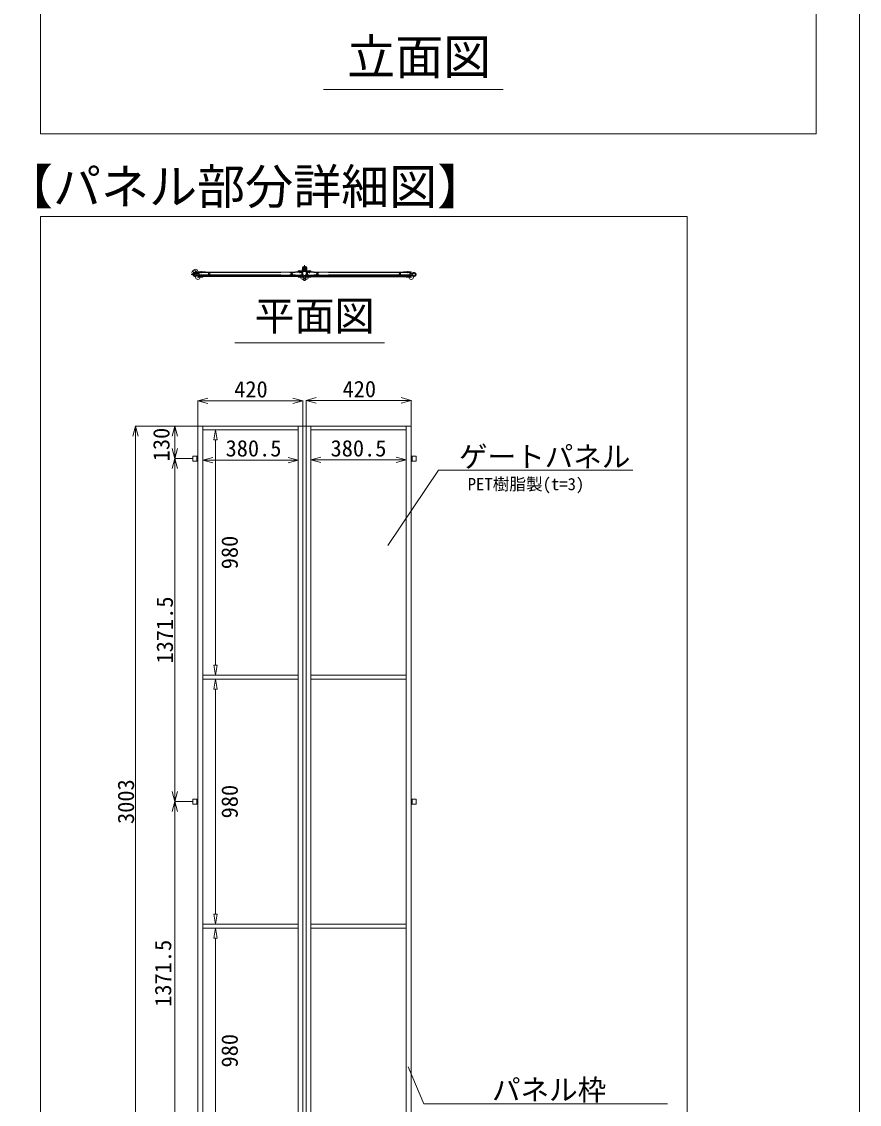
# Model space of a CAD drawing. Units: millimetres, scale not verified. Extents: x -12406 to 12406, y -8553 to 8553.
# Drawn here: x 7783 to 12406, y -5227 to 747 of the extents above; entities that cross this region are included whole.
import ezdxf
from ezdxf.enums import TextEntityAlignment as Align

# ---------------------------------------------------------------- set-up
doc = ezdxf.new("R2010")
doc.units = ezdxf.units.MM
doc.header["$LTSCALE"] = 50
doc.header["$PDMODE"] = 32
doc.header["$PDSIZE"] = 25
doc.linetypes.add('DOUBLE_CHAIN2', pattern=[12.8, 9, -1, 0.6, -0.6, 0.6, -1])
doc.layers.add('0-D_図面枠', color=7, linetype='Continuous', lineweight=9)
doc.styles.add('ＭＳ ゴシック', font='')
doc.styles.get('ＭＳ ゴシック').set_extended_font_data('MS Gothic')

msp = doc.modelspace()

# ---------------------------------------------------------------- linework, layer by layer
at = {"layer": '0-D_図面枠'}
for p, q in [((9448.69, 373.31), (10441.21, 373.31)), ((8740.07, -648.57), (8719.26, -648.57)), ((8755.25, -644.43), (8752.81, -644.43)), ((8755.25, -652.71), (8752.81, -652.71)), ((8755.94, -642.98), (8755.94, -634.35)), ((8755.94, -654.02), (8757.32, -654.02)), ((8755.94, -662.64), (8755.94, -654.02)), ((8756.63, -633.66), (8796.65, -633.66)), ((8757.32, -635.74), (8761.46, -635.72)), ((8757.32, -661.26), (8757.32, -654.02)), ((8758.01, -636.15), (8761.46, -636.14)), ((8758.01, -641.67), (8758.01, -636.15)), ((8761.46, -661.26), (8761.46, -635.74)), ((8761.46, -660.99), (8761.46, -636.14)), ((8762.84, -635.74), (9328.64, -635.72)), ((8762.84, -635.74), (8797.34, -635.73)), ((8762.84, -652.71), (8762.84, -635.74)), ((8762.84, -652.71), (9328.65, -652.69)), ((8762.84, -652.71), (8804.24, -652.71)), ((8762.84, -660.99), (8762.84, -655.46)), ((8763.53, -654.77), (8786.3, -654.77)), ((8773.88, -629.87), (8773.88, -640.91)), ((8786.99, -654.09), (8786.3, -654.77)), ((8786.99, -654.09), (8799.41, -654.09)), ((8797.34, -635.73), (8797.34, -634.35)), ((8804.24, -654.77), (8804.24, -652.71)), ((9287.25, -654.76), (9287.25, -652.69)), ((9328.65, -652.69), (9287.25, -652.69)), ((9304.5, -654.07), (9292.08, -654.07)), ((9294.14, -635.72), (9294.14, -634.34)), ((9328.64, -635.72), (9294.14, -635.72)), ((9334.85, -633.64), (9294.83, -633.64)), ((9304.5, -654.07), (9305.18, -654.76)), ((9327.95, -654.76), (9305.18, -654.76)), ((9309.82, -628.15), (9336.77, -628.15)), ((9309.82, -628.15), (9309.83, -633.68)), ((9309.83, -633.68), (9331.91, -633.68)), ((9317.6, -629.85), (9317.6, -640.89)), ((9325.01, -628.15), (9325.01, -630.91)), ((9328.65, -652.69), (9328.64, -635.72)), ((9328.65, -660.97), (9328.65, -655.45)), ((9330.03, -661.25), (9330.02, -635.72)), ((9330.03, -659.51), (9330.03, -637.43)), ((9332.78, -636.75), (9330.72, -636.75)), ((9331.91, -630.91), (9331.91, -633.68)), ((9332.6, -620.57), (9332.6, -628.15)), ((9333.48, -637.43), (9333.48, -644.47)), ((9333.48, -650.22), (9333.48, -659.51)), ((9335.55, -654), (9334.17, -654)), ((9334.17, -661.25), (9334.17, -654)), ((9334.66, -626.08), (9334.66, -628.15)), ((9335.49, -647.61), (9335.87, -647.79)), ((9335.54, -642.96), (9335.54, -634.34)), ((9335.55, -662.62), (9335.55, -654)), ((9336.25, -669.12), (9336.25, -650.2)), ((9337.56, -614.78), (9337.26, -623.05)), ((9337.64, -669.12), (9337.48, -650.22)), ((9350.98, -669.12), (9351.13, -650.22)), ((9351.35, -615.29), (9351.05, -623.56)), ((9378.78, -628.15), (9351.84, -628.15)), ((9352.36, -669.12), (9352.36, -650.2)), ((9353.14, -647.61), (9352.75, -647.79)), ((9353.07, -642.96), (9353.07, -634.33)), ((9353.07, -654), (9354.45, -654)), ((9353.07, -662.62), (9353.07, -654)), ((9353.24, -610.86), (9353.84, -610.51)), ((9353.76, -633.64), (9393.78, -633.64)), ((9353.94, -626.08), (9353.94, -628.15)), ((9354.45, -661.24), (9354.45, -654)), ((9354.78, -610.78), (9356.82, -614.38)), ((9355.14, -638.12), (9355.14, -644.47)), ((9355.14, -650.22), (9355.14, -659.51)), ((9355.83, -636.75), (9357.9, -636.75)), ((9356.01, -620.56), (9356.01, -628.15)), ((9356.7, -630.91), (9356.7, -633.67)), ((9378.78, -633.68), (9356.7, -633.67)), ((9358.59, -661.24), (9358.59, -635.71)), ((9358.59, -659.51), (9358.59, -637.43)), ((9359.97, -635.71), (9394.47, -635.72)), ((9359.97, -652.68), (9359.97, -635.71)), ((9925.77, -635.73), (9359.97, -635.71)), ((9359.97, -652.68), (9401.37, -652.69)), ((9359.97, -652.68), (9925.77, -652.71)), ((9359.97, -660.97), (9359.97, -655.45)), ((9360.66, -654.75), (9383.43, -654.75)), ((9363.6, -628.15), (9363.6, -630.91)), ((9371.01, -629.85), (9371.01, -640.89)), ((9378.78, -628.15), (9378.78, -633.68)), ((9384.12, -654.07), (9383.43, -654.75)), ((9384.12, -654.07), (9396.54, -654.07)), ((9395.05, -635.42), (9394.64, -634.1)), ((9401.37, -654.76), (9401.37, -652.69)), ((9884.37, -654.77), (9884.37, -652.71)), ((9925.77, -652.71), (9884.37, -652.71)), ((9901.62, -654.09), (9889.2, -654.09)), ((9891.27, -635.73), (9891.27, -634.35)), ((9891.27, -635.73), (9891.27, -634.35)), ((9931.98, -633.66), (9891.96, -633.66)), ((9901.62, -654.09), (9902.31, -654.77)), ((9925.08, -654.77), (9902.31, -654.77)), ((9914.74, -629.87), (9914.74, -640.91)), ((9925.77, -652.71), (9925.77, -635.73)), ((9925.77, -660.99), (9925.77, -655.46)), ((9931.29, -635.73), (9927.15, -635.72)), ((9927.15, -661.26), (9927.15, -635.73)), ((9927.15, -660.99), (9927.15, -636.14)), ((9930.6, -636.14), (9927.15, -636.14)), ((9930.6, -641.66), (9930.6, -636.14)), ((9932.67, -654.01), (9931.29, -654.01)), ((9931.29, -661.26), (9931.29, -654.01)), ((9932.67, -642.98), (9932.67, -634.35)), ((9932.67, -662.64), (9932.67, -654.01)), ((9933.36, -644.43), (9935.8, -644.43)), ((9933.36, -652.71), (9935.8, -652.71)), ((8756.63, -663.34), (8775.95, -663.34)), ((8757.32, -661.26), (8761.46, -661.26)), ((8763.53, -661.67), (8776.64, -661.67)), ((8775.95, -663.34), (8780.78, -663.34)), ((8776.64, -661.67), (8782.85, -661.67)), ((8782.85, -661.26), (8782.85, -663.34)), ((9308.64, -661.25), (9308.64, -663.31)), ((9314.84, -661.66), (9308.64, -661.66)), ((9315.53, -663.31), (9310.7, -663.31)), ((9327.95, -661.66), (9314.84, -661.66)), ((9334.85, -663.31), (9315.53, -663.31)), ((9334.17, -661.25), (9330.03, -661.25)), ((9332.78, -660.21), (9330.72, -660.21)), ((9353.76, -663.31), (9373.08, -663.31)), ((9354.45, -661.24), (9358.59, -661.24)), ((9355.83, -660.21), (9357.9, -660.21)), ((9925.08, -661.67), (9360.66, -661.65)), ((9373.08, -663.31), (9377.91, -663.31)), ((9373.77, -661.65), (9379.98, -661.65)), ((9379.98, -661.25), (9379.98, -663.31)), ((9905.76, -661.26), (9905.76, -663.33)), ((9911.97, -661.67), (9905.76, -661.67)), ((9912.66, -663.33), (9907.83, -663.33)), ((9931.98, -663.33), (9912.66, -663.33)), ((9931.29, -661.26), (9927.15, -661.26)), ((8959.35, -1025.66), (9786.45, -1025.66)), ((8755.94, -1484.22), (8755.94, -1344.12)), ((8755.94, -1345.5), (8811.14, -1345.5)), ((9280.34, -1345.5), (8811.14, -1345.5)), ((9335.54, -1345.5), (9280.34, -1345.5)), ((9335.54, -1481.47), (9335.54, -1344.12)), ((9353.07, -1484.22), (9353.07, -1341.19)), ((9353.07, -1342.57), (9408.27, -1342.57)), ((9877.48, -1342.57), (9408.27, -1342.57)), ((9932.68, -1342.57), (9877.48, -1342.57)), ((9932.68, -1481.47), (9932.68, -1341.19)), ((8753.18, -1484.22), (8409.48, -1484.22)), ((8410.86, -1484.22), (8410.86, -1539.42)), ((8753.18, -1484.22), (8627.69, -1484.22)), ((8629.08, -1484.22), (8629.08, -1539.42)), ((8755.94, -1484.22), (9932.68, -1484.22)), ((8783.54, -1484.22), (8783.54, -5628.36)), ((9308.64, -1484.22), (9308.64, -5628.36)), ((9335.54, -5628.36), (9335.54, -1484.22)), ((9379.98, -1484.22), (9379.98, -5628.36)), ((9905.07, -1484.22), (9905.07, -5628.36)), ((8410.86, -1539.42), (8410.86, -5573.16)), ((8629.08, -1539.42), (8629.08, -1608.43)), ((8783.54, -1505.62), (9308.64, -1505.62)), ((9044.7, -1505.62), (8851.02, -1505.62)), ((9905.07, -1505.62), (9379.98, -1505.62)), ((8629.08, -1663.62), (8629.08, -1608.43)), ((8852.41, -1560.82), (8852.41, -2802.82)), ((8725.51, -1663.62), (8627.69, -1663.62)), ((8724.13, -1663.62), (8627.69, -1663.62)), ((8629.07, -1663.62), (8629.07, -1718.83)), ((8728.27, -1649.82), (8728.27, -1677.42)), ((8755.94, -1649.82), (8728.27, -1649.82)), ((8750.39, -1649.82), (8750.39, -1677.42)), ((8783.54, -1694.28), (8783.54, -1670.99)), ((8783.54, -1672.37), (8838.74, -1672.37)), ((9253.43, -1672.37), (8838.74, -1672.37)), ((9308.64, -1672.37), (9253.43, -1672.37)), ((9308.64, -1694.28), (9308.64, -1670.99)), ((9379.98, -1692.89), (9379.98, -1669.61)), ((9379.98, -1670.99), (9435.18, -1670.99)), ((9849.88, -1670.99), (9435.18, -1670.99)), ((9905.07, -1670.99), (9849.88, -1670.99)), ((9905.07, -1692.89), (9905.07, -1669.61)), ((9932.68, -1649.82), (9960.34, -1649.82)), ((9938.23, -1649.82), (9938.23, -1677.42)), ((9960.34, -1649.82), (9960.34, -1677.42)), ((8629.07, -1718.83), (8629.07, -3501.1)), ((8755.94, -1677.42), (8728.27, -1677.42)), ((9932.68, -1677.42), (9960.34, -1677.42)), ((8783.54, -2858.01), (9308.64, -2858.01)), ((9044.7, -2858.01), (8851.02, -2858.01)), ((9905.07, -2858.01), (9379.98, -2858.01)), ((8783.54, -2880.1), (9308.64, -2880.1)), ((9905.07, -2880.1), (9379.98, -2880.1)), ((8852.41, -2935.3), (8852.41, -4177.3)), ((8629.07, -3556.3), (8629.07, -3501.1)), ((8725.51, -3556.3), (8627.69, -3556.3)), ((8725.51, -3556.3), (8627.69, -3556.3)), ((8629.07, -3556.3), (8629.07, -3611.49)), ((8728.27, -3542.5), (8728.27, -3570.09)), ((8755.94, -3542.5), (8728.27, -3542.5)), ((8755.94, -3570.09), (8728.27, -3570.09)), ((8750.39, -3542.5), (8750.39, -3570.09)), ((9932.68, -3542.5), (9960.34, -3542.5)), ((9932.68, -3570.09), (9960.34, -3570.09)), ((9938.23, -3542.5), (9938.23, -3570.09)), ((9960.34, -3542.5), (9960.34, -3570.09)), ((8629.07, -3611.49), (8629.07, -5393.76)), ((8783.54, -4232.49), (9308.64, -4232.49)), ((9905.07, -4232.49), (9379.98, -4232.49)), ((8783.54, -4254.57), (9308.64, -4254.57)), ((9905.07, -4254.57), (9379.98, -4254.57)), ((8852.41, -4309.77), (8852.41, -5551.77)), ((10001.83, -5223.55), (9916.13, -5020.15)), ((10001.83, -5223.55), (11348.11, -5223.55))]:
    msp.add_line(p, q, dxfattribs=at)
at = {"layer": '0-D_図面枠', "linetype": 'DOUBLE_CHAIN2'}
for p, q in [((9344.31, -619.2), (9344.31, -596.69)), ((8762.84, -637.34), (9328.65, -637.34)), ((8762.84, -650.93), (9328.65, -650.93)), ((9925.77, -637.34), (9359.97, -637.34)), ((9925.77, -650.93), (9359.97, -650.93))]:
    msp.add_line(p, q, dxfattribs=at)
at = {"layer": '0-D_図面枠', "color": 134}
for p, q in [((8843.2, -1560.82), (8852.41, -1505.62)), ((8852.41, -1505.62), (8861.6, -1560.82)), ((8843.2, -1560.82), (8861.6, -1560.82)), ((8843.2, -2802.82), (8852.41, -2858.01)), ((8843.2, -2802.82), (8861.6, -2802.82)), ((8852.41, -2858.01), (8861.6, -2802.82)), ((8843.2, -2935.3), (8852.41, -2880.1)), ((8852.41, -2880.1), (8861.6, -2935.3)), ((8843.2, -2935.3), (8861.6, -2935.3)), ((8843.2, -4177.3), (8852.41, -4232.49)), ((8843.2, -4177.3), (8861.6, -4177.3)), ((8852.41, -4232.49), (8861.6, -4177.3)), ((8843.2, -4309.77), (8852.41, -4254.57)), ((8852.41, -4254.57), (8861.6, -4309.77)), ((8843.2, -4309.77), (8861.6, -4309.77))]:
    msp.add_line(p, q, dxfattribs=at)
at = {"layer": '0-D_図面枠'}
for points in [[(-12406.14, -8553.31), (12406.14, -8553.31), (12406.14, 8553.31), (-12406.14, 8553.31)], [(8755.94, -642.98), (8757.32, -642.98), (8757.32, -635.74)], [(8758.01, -655.47), (8758.01, -660.99), (8761.46, -660.99)], [(8799.41, -654.09), (8800.1, -654.77), (8804.24, -654.77)], [(9292.08, -654.07), (9291.39, -654.76), (9287.25, -654.76)], [(9309.83, -630.91), (9331.91, -630.91), (9344.82, -630.91)], [(9335.54, -642.96), (9334.16, -642.96), (9334.16, -635.72), (9330.02, -635.72)], [(9337.26, -623.05), (9344, -627.44), (9351.05, -623.56)], [(9337.56, -614.78), (9344.61, -610.9), (9351.35, -615.29)], [(9378.78, -630.91), (9356.7, -630.91), (9343.79, -630.91)], [(9353.07, -642.96), (9354.45, -642.96), (9354.45, -635.71), (9358.59, -635.71)], [(9356.56, -615.33), (9355.95, -615.66), (9353.24, -610.86)], [(9396.54, -654.07), (9397.23, -654.76), (9401.37, -654.76)], [(9889.2, -654.09), (9888.51, -654.77), (9884.37, -654.77)], [(9930.6, -655.46), (9930.6, -660.99), (9927.15, -660.99)], [(9932.67, -642.98), (9931.29, -642.98), (9931.29, -635.73)], [(8811.14, -1360.29), (8755.94, -1345.5), (8811.14, -1330.7)], [(9280.34, -1330.7), (9335.54, -1345.5), (9280.34, -1360.29)], [(9408.27, -1357.36), (9353.07, -1342.57), (9408.27, -1327.78)], [(9877.48, -1327.78), (9932.68, -1342.57), (9877.48, -1357.36)], [(8396.08, -1539.42), (8410.86, -1484.22), (8425.66, -1539.42)], [(8614.28, -1539.42), (8629.08, -1484.22), (8643.86, -1539.42)], [(8755.94, -1484.22), (8755.94, -5628.36), (9335.54, -5628.36)], [(9932.68, -1484.22), (9932.68, -5628.36), (9353.07, -5628.36), (9353.07, -1484.22)], [(8643.86, -1608.43), (8629.08, -1663.62), (8614.28, -1608.43)], [(8614.28, -1718.83), (8629.07, -1663.62), (8643.86, -1718.83)], [(8838.74, -1687.16), (8783.54, -1672.37), (8838.74, -1657.57)], [(9253.43, -1657.57), (9308.64, -1672.37), (9253.43, -1687.16)], [(9435.18, -1685.78), (9379.98, -1670.99), (9435.18, -1656.19)], [(9849.88, -1656.19), (9905.07, -1670.99), (9849.88, -1685.78)], [(9804.26, -2142.8), (10083.73, -1728.39), (11156.76, -1728.39)], [(8643.86, -3501.1), (8629.07, -3556.3), (8614.28, -3501.1)], [(8614.28, -3611.49), (8629.07, -3556.3), (8643.86, -3611.49)]]:
    msp.add_lwpolyline(points, dxfattribs=at)
for points in [[(7887.98, 5790.49), (12168.73, 5790.49), (12168.73, 127.96), (7887.98, 127.96)], [(7887.98, -327.96), (11455.27, -327.96), (11455.27, -6252.28), (7887.98, -6252.28)], [(8762.84, -659.61), (8762.84, -655.45), (9328.65, -655.45), (9328.65, -659.61)], [(9359.97, -659.61), (9359.97, -655.45), (9925.77, -655.45), (9925.77, -659.61)]]:
    msp.add_lwpolyline(points, close=True, dxfattribs=at)
for centre, radius in [((8740.07, -648.57), 7.59), ((8818.04, -644.18), 4.14), ((9273.44, -644.16), 4.14), ((9344.31, -619.2), 11.73), ((9344.31, -619.2), 11.04), ((9344.31, -619.2), 6.9), ((9344.31, -619.2), 6.21), ((9344.31, -619.2), 4.14), ((9415.17, -644.16), 4.14), ((9870.57, -644.18), 4.14), ((9948.54, -648.56), 7.59)]:
    msp.add_circle(centre, radius, dxfattribs=at)
for centre, radius, start, end in [((8740, -648.5), 11.73, 28, 330.895), ((8752.81, -641.67), 2.76, 208.439, 270.002), ((8752.81, -655.47), 2.76, 90.002, 151.565), ((8755.25, -641.67), 2.76, 270.002, 0.002), ((8755.25, -655.47), 2.76, 0.002, 90.002), ((8756.63, -634.35), 0.69, 90.002, 180.002), ((8763.53, -655.46), 0.69, 90.002, 180.002), ((8773.88, -644.09), 11.73, 61.928, 118.072), ((8793.2, -643.74), 11.73, 241.928, 298.072), ((8796.65, -634.35), 0.69, 0.002, 90.002), ((9298.28, -643.72), 11.73, 241.928, 298.072), ((9294.83, -634.34), 0.69, 90.002, 180.002), ((9317.6, -638.38), 11.73, 61.928, 118.072), ((9327.95, -655.45), 0.69, 0.002, 90.002), ((9330.72, -637.43), 0.69, 90, 180), ((9332.78, -637.43), 0.69, 0, 90), ((9336.92, -644.47), 3.45, 180, 245.323), ((9334.85, -650.22), 1.38, 0.323, 180), ((9334.85, -634.34), 0.69, 0.002, 90.002), ((9334.85, -650.22), 2.63, 0, 70.063), ((9353.76, -650.22), 2.63, 109.937, 180), ((9353.76, -650.22), 1.38, 0, 179.677), ((9353.76, -634.33), 0.69, 89.998, 179.998), ((9351.69, -644.47), 3.45, 294.677, 0), ((9354.18, -611.12), 0.69, 29.382, 119.382), ((9355.83, -637.43), 0.69, 90, 180), ((9356.22, -614.72), 0.69, 299.382, 29.382), ((9357.9, -637.43), 0.69, 0, 90), ((9360.66, -655.45), 0.69, 89.998, 179.998), ((9371.01, -638.38), 11.73, 61.928, 118.072), ((9390.33, -643.72), 11.73, 241.928, 298.072), ((9393.98, -634.3), 0.69, 17.118, 107.118), ((9895.41, -643.74), 11.73, 241.928, 298.072), ((9891.96, -634.35), 0.69, 89.998, 179.998), ((9891.97, -634.35), 0.69, 89.998, 179.998), ((9914.74, -644.09), 11.73, 61.928, 118.072), ((9925.08, -655.46), 0.69, 359.998, 89.998), ((9933.36, -641.66), 2.76, 179.998, 269.998), ((9933.36, -655.46), 2.76, 89.998, 179.998), ((9931.98, -634.35), 0.69, 359.998, 89.998), ((9935.8, -641.66), 2.76, 269.998, 331.561), ((9935.8, -655.46), 2.76, 28.435, 89.998), ((9948.61, -648.5), 11.73, 209.105, 152), ((8756.63, -662.64), 0.69, 180.002, 270.002), ((8763.53, -660.99), 0.69, 180.002, 270.002), ((8780.78, -661.26), 2.07, 270.002, 0.002), ((9310.7, -661.25), 2.07, 180.002, 270.002), ((9327.95, -660.97), 0.69, 270.002, 0.002), ((9330.72, -659.51), 0.69, 180, 270), ((9332.78, -659.51), 0.69, 270, 0), ((9334.85, -662.62), 0.69, 270.002, 0.002), ((9352.81, -668.82), 16.56, 181.045, 220.133), ((9352.81, -668.82), 15.18, 179.698, 220.354), ((9344.31, -676.27), 5.22, 217.704, 322.296), ((9344.31, -676.27), 3.86, 217.704, 322.296), ((9335.81, -668.82), 15.18, 319.646, 0.302), ((9335.81, -668.82), 16.56, 319.867, 358.955), ((9353.76, -662.62), 0.69, 179.998, 269.998), ((9355.83, -659.51), 0.69, 180, 270), ((9357.9, -659.51), 0.69, 270, 0), ((9360.66, -660.97), 0.69, 179.998, 269.998), ((9377.91, -661.25), 2.07, 269.998, 359.998), ((9907.83, -661.26), 2.07, 179.998, 269.998), ((9925.08, -660.99), 0.69, 269.998, 359.998), ((9931.98, -662.64), 0.69, 269.998, 359.998)]:
    msp.add_arc(centre, radius, start, end, dxfattribs=at)
for p in [(8735.81, -637.54), (8742.66, -631.52), (8755.94, -663.34), (9335.55, -663.31), (9344.31, -619.2), (9345.25, -615.45), (9353.07, -663.31), (9932.67, -663.33)]:
    msp.add_point(p, dxfattribs=at)

# ---------------------------------------------------------------- texts
at = {"layer": '0-D_図面枠', "style": 'ＭＳ ゴシック'}
for s, height, p in [('立面図', 194.3, (9579.55, 397.09)), ('【パネル部分詳細図】', 194.3, (7691.33, -318.5)), ('平面図', 161.9, (9068.4, -1005.85)), ('420', 90.65, (8956.16, -1353.97)), ('420', 90.65, (9554.06, -1352.57)), ('380.5', 90.65, (8908.62, -1679.5)), ('380.5', 90.65, (9487.97, -1679.44)), ('ゲートパネル', 115.6, (10196.79, -1745.61)), ('PET樹脂製(t=3)', 67.43, (10245.08, -1858.47)), ('パネル枠', 115.6, (10378.66, -5238.89))]:
    msp.add_text(s, height=height, dxfattribs=at).set_placement(p, align=Align.BOTTOM_LEFT)
for s, p in [('130', (8626.46, -1678.84)), ('980', (9003.28, -2274.55)), ('1371.5', (8645.33, -2794.74)), ('3003', (8430.77, -3679.95)), ('980', (9003.28, -3649.03)), ('1371.5', (8636.03, -4688.8)), ('980', (9003.28, -5023.51))]:
    msp.add_text(s, height=90.65, rotation=90, dxfattribs=at).set_placement(p, align=Align.BOTTOM_LEFT)

doc.saveas('drawing.dxf')
